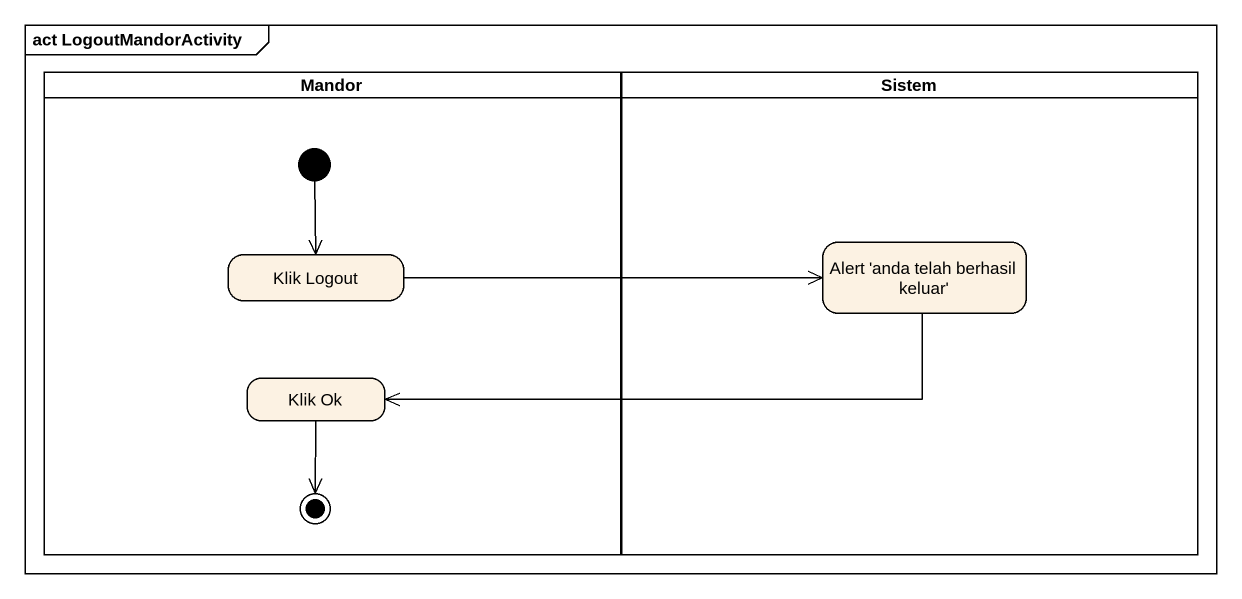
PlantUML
@startuml
mainframe act LogoutMandorActivity
hide empty description
state Mandor <<partition>> {
  state "Klik Logout" as Klik_Logout
  state "Klik Ok" as Klik_Ok
  [*] --> Klik_Logout
  Klik_Ok --> [*]
}
state Sistem <<partition>> {
  state "Alert 'anda telah berhasil keluar'" as Alert_anda_telah_berhasil
}
Alert_anda_telah_berhasil -left-> Klik_Ok
Klik_Logout -right-> Alert_anda_telah_berhasil
@enduml
